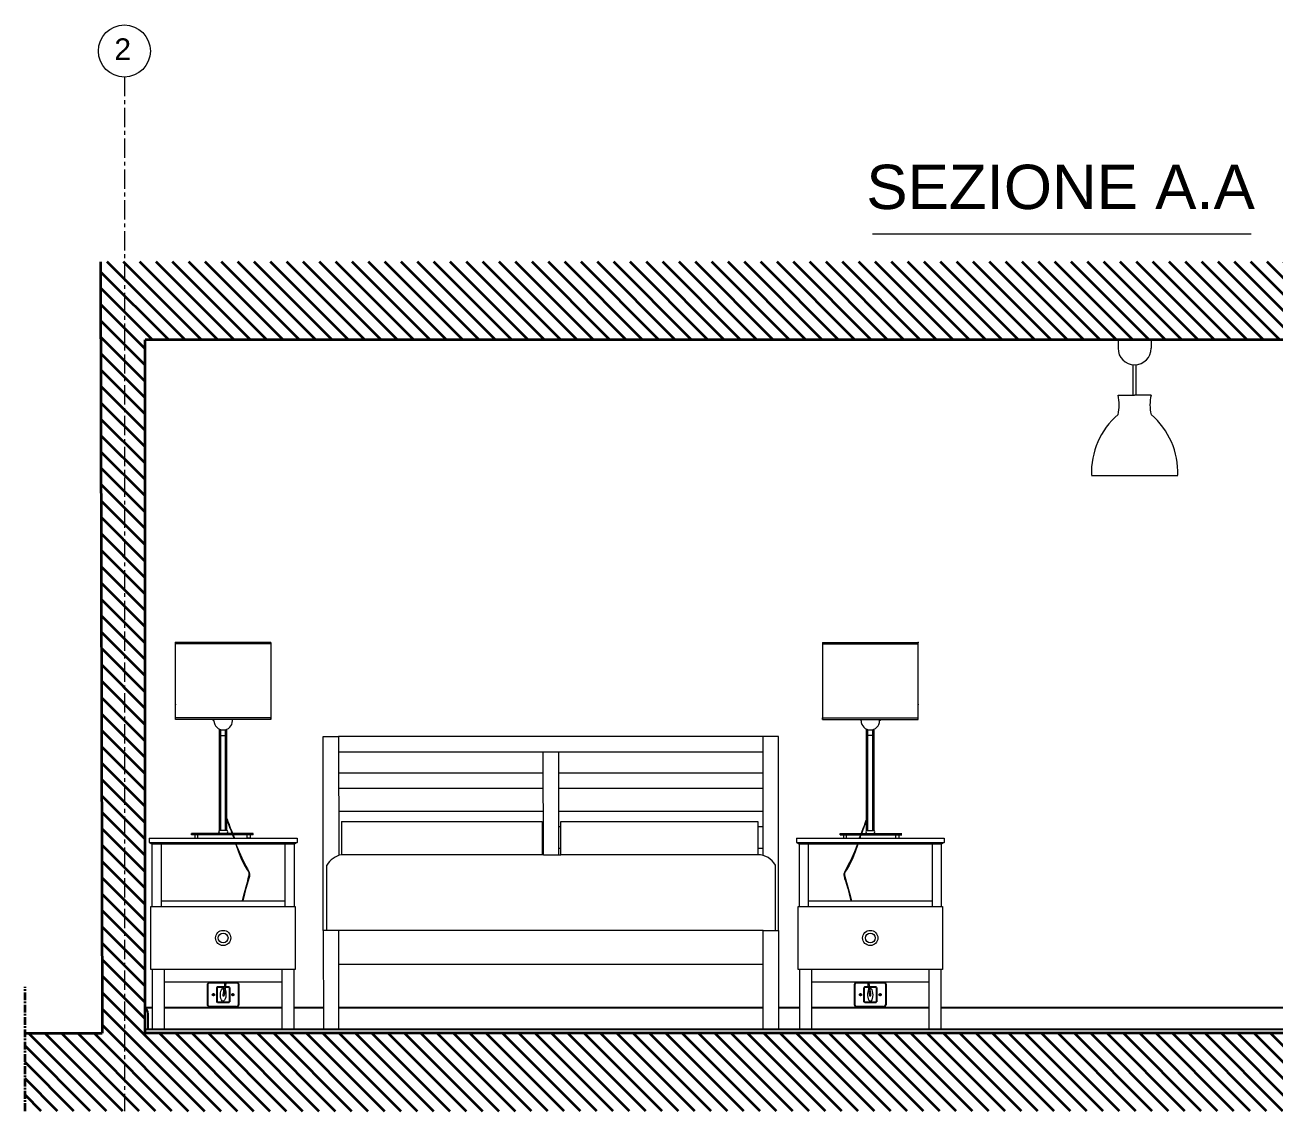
# Model space of a CAD drawing. Header units: inches. Extents: x 5820 to 9019, y 1381 to 2716.
# Drawn here: x 5819.9 to 6225.7, y 2363.1 to 2715.6 of the extents above; entities that cross this region are included whole.
import ezdxf

# ---------------------------------------------------------------- set-up
doc = ezdxf.new("R2010")
doc.units = ezdxf.units.IN
doc.header["$MEASUREMENT"] = 0
doc.linetypes.add('CENTERX2', pattern=[4, 2.5, -0.5, 0.5, -0.5])
for name, color, linetype, lineweight in [('A-FURN', 9, 'Continuous', 18), ('A-WALL-FULL', 7, 'Continuous', 35), ('G-ANNO-DIM', 3, 'Continuous', 18)]:
    doc.layers.add(name, color=color, linetype=linetype, lineweight=lineweight)
doc.layers.add('ACCESSORI', color=2, linetype='Continuous')
doc.layers.add('PAVIMENTAZIONE', color=1, linetype='Continuous')
doc.styles.add('ARIAL', font='Arial.ttf')
doc.styles.add('underline', font='Arial.ttf')

msp = doc.modelspace()

# ---------------------------------------------------------------- hatches: boundary and pattern name
at = {"layer": 'A-WALL-FULL', "true_color": 0xc7c8ca}
h = msp.add_hatch(dxfattribs=at)
h.set_pattern_fill('ANSI31', color=9, scale=30, angle=270)
h.paths.add_polyline_path([(6450.16, 2638.67), (5844.49, 2638.67), (5844.94, 2388.39), (5833.3, 2388.39), (5819.94, 2388.39), (5819.94, 2363.1), (6475.7, 2363.1), (6475.7, 2388.39), (6450.7, 2388.39)])
h.paths.add_polyline_path([(6436.69, 2613.39), (6436.69, 2388.39), (5858.94, 2388.39), (5858.94, 2389.69), (5858.94, 2396.69), (5858.94, 2613.39)], flags=16)
edge = h.paths.add_edge_path(flags=0)
edge.add_spline(control_points=[(6243.3, 2396.86), (6242.97, 2396.86), (6242.6, 2397.23), (6242.6, 2397.56)], knot_values=[0, 0, 0, 0, 0.989949, 0.989949, 0.989949, 0.989949], degree=3, periodic=0)
edge.add_line((6242.6, 2397.56), (6242.6, 2404.86))
edge.add_line((6242.6, 2404.86), (6252.6, 2404.86))
edge.add_line((6252.6, 2404.86), (6252.6, 2396.86))
edge.add_line((6252.6, 2396.86), (6243.3, 2396.86))
edge.add_line((6243.3, 2396.86), (6117.36, 2396.69))
edge.add_line((6117.36, 2396.69), (6243.02, 2396.69))
h.paths.add_polyline_path([(5887.24, 2490.19), (5881.3, 2490.19, 1.155621)], flags=0)
h.paths.add_polyline_path([(6097.29, 2490.19), (6091.35, 2490.19, 1.155621)], flags=0)
h.paths.add_polyline_path([(6078.82, 2515.19), (6109.82, 2515.19), (6109.82, 2490.69), (6097.62, 2490.69), (6097.61, 2489.85), (6097.32, 2489.85), (6097.32, 2490.69), (6078.82, 2490.69)], flags=0)
edge = h.paths.add_edge_path(flags=0)
edge.add_line((6059.53, 2484.69), (6064.53, 2484.69))
edge.add_line((6064.53, 2484.69), (6064.53, 2421.69))
edge.add_line((6064.53, 2421.69), (6064.53, 2396.69))
edge.add_line((6064.53, 2396.69), (6071.28, 2396.69))
edge.add_line((6071.28, 2396.69), (6071.28, 2409.01))
edge.add_line((6071.28, 2409.01), (6070.88, 2409.01))
edge.add_line((6070.88, 2409.01), (6070.88, 2429.51))
edge.add_line((6070.88, 2429.51), (6071.28, 2429.51))
edge.add_line((6071.28, 2429.51), (6071.28, 2449.69))
edge.add_line((6071.28, 2449.69), (6070.32, 2450.19))
edge.add_line((6070.32, 2450.19), (6070.32, 2451.69))
edge.add_line((6070.32, 2451.69), (6085.57, 2451.69))
edge.add_line((6085.57, 2451.69), (6085.57, 2452.69))
edge.add_line((6085.57, 2452.69), (6084.57, 2452.69))
edge.add_line((6084.57, 2452.69), (6084.57, 2453.19))
edge.add_line((6084.57, 2453.19), (6091.31, 2453.19))
edge.add_spline(control_points=[(6091.31, 2453.19), (6091.93, 2454.75), (6092.6, 2456.51), (6093.32, 2458.51)], knot_values=[0.000013, 0.000013, 0.000013, 0.000013, 2.248222, 2.248222, 2.248222, 2.248222], degree=3, periodic=0)
edge.add_line((6093.32, 2458.51), (6093.32, 2484.93))
edge.add_line((6093.32, 2484.93), (6095.32, 2484.93))
edge.add_line((6095.32, 2484.93), (6095.32, 2454.19))
edge.add_arc((6095.32, 2453.69), 0.5, -90, 90, ccw=False)
edge.add_line((6095.32, 2453.19), (6103.57, 2453.19))
edge.add_line((6103.57, 2453.19), (6103.57, 2451.69))
edge.add_line((6103.57, 2451.69), (6118.32, 2451.69))
edge.add_line((6118.32, 2451.69), (6118.32, 2450.19))
edge.add_line((6118.32, 2450.19), (6117.36, 2449.69))
edge.add_line((6117.36, 2449.69), (6117.36, 2429.51))
edge.add_line((6117.36, 2429.51), (6117.72, 2429.51))
edge.add_line((6117.72, 2429.51), (6117.72, 2409.01))
edge.add_line((6117.72, 2409.01), (6117.36, 2389.69))
edge.add_line((6117.36, 2389.69), (6113.36, 2389.69))
edge.add_line((6113.36, 2389.69), (6113.36, 2396.69))
edge.add_line((6113.36, 2396.69), (6075.28, 2396.69))
edge.add_line((6075.28, 2396.69), (6075.28, 2409.01))
edge.add_line((6075.28, 2409.01), (6071.28, 2409.01))
edge.add_line((6071.28, 2409.01), (6071.28, 2396.69))
edge.add_line((6071.28, 2396.69), (6064.53, 2396.69))
edge.add_line((6064.53, 2396.69), (6064.53, 2421.69))
edge.add_line((6064.53, 2421.69), (6059.53, 2421.69))
edge.add_line((6059.53, 2421.69), (6059.53, 2396.69))
edge.add_line((6059.53, 2396.69), (5921.8, 2396.69))
edge.add_line((5921.8, 2396.69), (5921.8, 2421.69))
edge.add_line((5921.8, 2421.69), (5916.71, 2421.69))
edge.add_line((5916.71, 2421.69), (5916.78, 2396.69))
edge.add_line((5916.78, 2396.69), (5907.32, 2396.69))
edge.add_line((5907.32, 2396.69), (5907.32, 2389.69))
edge.add_line((5907.32, 2389.69), (5903.32, 2389.69))
edge.add_line((5903.32, 2389.69), (5903.32, 2396.69))
edge.add_line((5903.32, 2396.69), (5865.23, 2396.69))
edge.add_line((5865.23, 2396.69), (5865.23, 2389.69))
edge.add_line((5865.23, 2389.69), (5861.23, 2389.69))
edge.add_line((5861.23, 2389.69), (5861.23, 2409.01))
edge.add_line((5861.23, 2409.01), (5860.83, 2409.01))
edge.add_line((5860.83, 2409.01), (5860.83, 2429.51))
edge.add_line((5860.83, 2429.51), (5861.23, 2429.51))
edge.add_line((5861.23, 2429.51), (5861.23, 2449.69))
edge.add_line((5861.23, 2449.69), (5860.27, 2450.19))
edge.add_line((5860.27, 2450.19), (5860.27, 2451.69))
edge.add_line((5860.27, 2451.69), (5875.02, 2451.69))
edge.add_line((5875.02, 2451.69), (5875.02, 2452.69))
edge.add_line((5875.02, 2452.69), (5874.02, 2452.69))
edge.add_line((5874.02, 2452.69), (5874.02, 2453.19))
edge.add_line((5874.02, 2453.19), (5883.27, 2453.19))
edge.add_arc((5883.27, 2453.69), 0.5, 90, 270, ccw=False)
edge.add_line((5883.27, 2454.19), (5883.27, 2484.93))
edge.add_line((5883.27, 2484.93), (5885.27, 2484.93))
edge.add_line((5885.27, 2484.93), (5885.27, 2458.51))
edge.add_spline(control_points=[(5885.27, 2458.51), (5886, 2456.51), (5886.67, 2454.75), (5887.28, 2453.19)], knot_values=[0.000013, 0.000013, 0.000013, 0.000013, 2.248222, 2.248222, 2.248222, 2.248222], degree=3, periodic=0)
edge.add_line((5887.28, 2453.19), (5894.02, 2453.19))
edge.add_line((5894.02, 2453.19), (5894.02, 2452.69))
edge.add_line((5894.02, 2452.69), (5893.02, 2452.69))
edge.add_line((5893.02, 2452.69), (5893.02, 2451.69))
edge.add_line((5893.02, 2451.69), (5908.27, 2451.69))
edge.add_line((5908.27, 2451.69), (5908.27, 2450.19))
edge.add_line((5908.27, 2450.19), (5907.32, 2449.69))
edge.add_line((5907.32, 2449.69), (5907.32, 2429.51))
edge.add_line((5907.32, 2429.51), (5907.67, 2429.51))
edge.add_line((5907.67, 2429.51), (5907.67, 2409.01))
edge.add_line((5907.67, 2409.01), (5907.44, 2396.69))
edge.add_line((5907.44, 2396.69), (5916.78, 2396.69))
edge.add_line((5916.78, 2396.69), (5916.71, 2421.69))
edge.add_line((5916.71, 2421.69), (5916.71, 2484.69))
edge.add_line((5916.71, 2484.69), (5921.71, 2484.69))
edge.add_line((5921.71, 2484.69), (6059.53, 2484.69))
h.paths.add_polyline_path([(6059.53, 2479.69), (6059.53, 2446.02, 0.073234), (6057.59, 2446.27), (5993.17, 2446.27), (5993.17, 2446.27), (5988.27, 2446.27), (5922.68, 2446.27, 0.033067), (5921.75, 2446.02), (5921.72, 2479.69)], flags=0)
h.paths.add_polyline_path([(5987.78, 2455.46), (5988.24, 2455.46), (5988.24, 2457.06), (5987.78, 2457.06)], flags=0)
h.paths.add_polyline_path([(5880.98, 2490.69), (5880.99, 2489.85), (5881.27, 2489.85), (5881.27, 2490.69)], flags=0)
h.paths.add_polyline_path([(5899.77, 2515.19), (5899.77, 2514.69), (5868.77, 2514.69), (5868.77, 2515.19)], flags=0)
h.paths.add_polyline_path([(6180.6, 2588.39), (6185.98, 2588.39, 0.127701), (6185.98, 2582.08, -0.229639), (6194.6, 2562.39), (6166.6, 2562.39, -0.229639), (6175.21, 2582.08, 0.127701), (6175.21, 2588.39)], flags=0)
h.paths.add_polyline_path([(6114.47, 2450.19), (6114.47, 2449.69), (6117.36, 2449.69), (6118.32, 2450.19)], flags=0)
edge = h.paths.add_edge_path(flags=0)
edge.add_spline(control_points=[(6087.99, 2431.26), (6084.96, 2444.78), (6084.34, 2435.17), (6090.2, 2449.69)], knot_values=[3.909357, 3.909357, 3.909357, 3.909357, 30.280784, 30.280784, 30.280784, 30.280784], degree=3, periodic=0)
edge.add_spline(control_points=[(6088.17, 2431.26), (6084.5, 2446.3), (6085.5, 2435), (6090.24, 2449.69)], knot_values=[4.127704, 4.127704, 4.127704, 4.127704, 30.811741, 30.811741, 30.811741, 30.811741], degree=3, periodic=0)
edge.add_line((6088.17, 2431.26), (6087.99, 2431.26))
h.paths.add_polyline_path([(5904.42, 2450.19), (5904.42, 2449.69), (5907.32, 2449.69), (5908.27, 2450.19)], flags=0)
edge = h.paths.add_edge_path(flags=0)
edge.add_spline(control_points=[(5890.61, 2431.26), (5893.63, 2444.78), (5894.26, 2435.17), (5888.39, 2449.69)], knot_values=[3.909357, 3.909357, 3.909357, 3.909357, 30.280784, 30.280784, 30.280784, 30.280784], degree=3, periodic=0)
edge.add_spline(control_points=[(5890.42, 2431.26), (5894.09, 2446.3), (5893.1, 2435), (5888.35, 2449.69)], knot_values=[4.127704, 4.127704, 4.127704, 4.127704, 30.811741, 30.811741, 30.811741, 30.811741], degree=3, periodic=0)
edge.add_spline(control_points=[(5888.39, 2449.69), (5894.26, 2435.17), (5893.63, 2444.78), (5890.61, 2431.26)], knot_values=[3.909357, 3.909357, 3.909357, 3.909357, 30.280784, 30.280784, 30.280784, 30.280784], degree=3, periodic=0)
edge.add_line((5890.61, 2431.26), (5890.42, 2431.26))
edge.add_spline(control_points=[(5890.42, 2431.26), (5894.09, 2446.3), (5893.1, 2435), (5888.35, 2449.69)], knot_values=[4.127704, 4.127704, 4.127704, 4.127704, 30.811741, 30.811741, 30.811741, 30.811741], degree=3, periodic=0)
h.paths.add_polyline_path([(6096.77, 2419.26, -1), (6091.83, 2419.26, -1)], flags=0)
h.paths.add_polyline_path([(6095.89, 2419.26, -1), (6092.71, 2419.26, -1)], flags=0)
edge = h.paths.add_edge_path(flags=0)
edge.add_spline(control_points=[(6093.41, 2404.86), (6093.41, 2404.91), (6093.4, 2404.96), (6093.39, 2405.01)], knot_values=[39.851596, 39.851596, 39.851596, 39.851596, 39.887408, 39.887408, 39.887408, 39.887408], degree=3, periodic=0)
edge.add_line((6093.39, 2405.01), (6090.34, 2405.01))
edge.add_spline(control_points=[(6089.32, 2404.16), (6089.32, 2404.49), (6089.69, 2404.86), (6090.02, 2404.86)], knot_values=[0, 0, 0, 0, 0.989949, 0.989949, 0.989949, 0.989949], degree=3, periodic=0)
edge.add_line((6090.02, 2404.86), (6093.41, 2404.86))
edge = h.paths.add_edge_path(flags=0)
edge.add_spline(control_points=[(6089.32, 2397.56), (6089.32, 2397.23), (6089.69, 2396.86), (6090.02, 2396.86)], knot_values=[0, 0, 0, 0, 0.989949, 0.989949, 0.989949, 0.989949], degree=3, periodic=0)
edge.add_line((6090.02, 2396.86), (6098.62, 2396.86))
edge.add_spline(control_points=[(6098.62, 2396.86), (6098.95, 2396.86), (6099.32, 2397.23), (6099.32, 2397.56)], knot_values=[0, 0, 0, 0, 0.989949, 0.989949, 0.989949, 0.989949], degree=3, periodic=0)
edge.add_line((6099.32, 2397.19), (6099.32, 2397.56))
edge.add_spline(control_points=[(6099.32, 2397.56), (6099.32, 2397.23), (6098.95, 2396.86), (6098.62, 2396.86)], knot_values=[0, 0, 0, 0, 0.989949, 0.989949, 0.989949, 0.989949], degree=3, periodic=0)
edge.add_line((6098.99, 2396.86), (6089.32, 2396.86))
edge.add_line((6089.32, 2396.86), (6089.32, 2397.56))
h.paths.add_polyline_path([(6096.32, 2403.36), (6096.32, 2398.36), (6092.32, 2398.36), (6092.32, 2403.36)], flags=0)
edge = h.paths.add_edge_path(flags=0)
edge.add_ellipse((6094.32, 2400.86), major_axis=(0.05, -2.09), ratio=0.429278, start_angle=275.4074, end_angle=550.5138, ccw=False)
edge.add_ellipse((6094.32, 2400.86), major_axis=(0.05, -2.09), ratio=0.429278, start_angle=576.3121, end_angle=629.4003, ccw=False)
h.paths.add_polyline_path([(6091.47, 2400.86), (6090.87, 2400.86, 1)], flags=0)
h.paths.add_polyline_path([(6097.77, 2400.86), (6097.47, 2400.86), (6097.47, 2400.56, 2.414214), (6097.17, 2400.86, 1)], flags=0)
h.paths.add_polyline_path([(5886.72, 2419.26, -1), (5881.78, 2419.26, -1)], flags=0)
h.paths.add_polyline_path([(5885.84, 2419.26, -1), (5882.66, 2419.26, -1)], flags=0)
edge = h.paths.add_edge_path(flags=0)
edge.add_line((5903.32, 2405.01), (5888.87, 2405.01))
edge.add_spline(control_points=[(5888.57, 2404.86), (5888.9, 2404.86), (5889.27, 2404.49), (5889.27, 2404.16)], knot_values=[0, 0, 0, 0, 0.989949, 0.989949, 0.989949, 0.989949], degree=3, periodic=0)
edge.add_line((5889.27, 2404.16), (5889.27, 2396.86))
edge.add_line((5889.27, 2396.86), (5879.27, 2396.86))
edge.add_line((5879.27, 2396.86), (5879.27, 2404.86))
edge.add_line((5879.27, 2404.86), (5884.78, 2404.86))
edge.add_spline(control_points=[(5884.78, 2404.86), (5884.79, 2404.91), (5884.8, 2404.96), (5884.81, 2405.01)], knot_values=[39.876572, 39.876572, 39.876572, 39.876572, 39.912608, 39.912608, 39.912608, 39.912608], degree=3, periodic=0)
edge.add_line((5884.81, 2405.01), (5884.81, 2405.01))
edge.add_spline(control_points=[(5884.55, 2403.36), (5884.63, 2403.87), (5884.71, 2404.37), (5884.78, 2404.86)], knot_values=[39.912608, 39.912608, 39.912608, 39.912608, 40.263903, 40.263903, 40.263903, 40.263903], degree=3, periodic=0)
edge.add_line((5884.78, 2404.86), (5885.18, 2404.86))
edge.add_spline(control_points=[(5885.18, 2404.86), (5885.19, 2404.91), (5885.19, 2404.96), (5885.2, 2405.01)], knot_values=[39.851596, 39.851596, 39.851596, 39.851596, 39.887407, 39.887407, 39.887407, 39.887407], degree=3, periodic=0)
edge.add_line((5885.2, 2405.01), (5885.2, 2405.01))
edge.add_spline(control_points=[(5884.96, 2403.36), (5885.04, 2403.87), (5885.11, 2404.37), (5885.18, 2404.86)], knot_values=[39.887407, 39.887407, 39.887407, 39.887407, 40.236568, 40.236568, 40.236568, 40.236568], degree=3, periodic=0)
edge.add_line((5885.18, 2404.86), (5888.57, 2404.86))
edge.add_line((5888.57, 2404.86), (5903.32, 2405.01))
edge = h.paths.add_edge_path(flags=0)
edge.add_ellipse((6261.89, 2467.34), major_axis=(-6.19, 6.19), ratio=1, start_angle=213.2649, end_angle=233.8148, ccw=False)
edge.add_ellipse((6267.79, 2468.32), major_axis=(1.96, 1.96), ratio=1, start_angle=322.4223, end_angle=349.9648, ccw=False)
h.paths.add_polyline_path([(6318.76, 2471.41), (6267.4, 2471.41), (6267.23, 2470.99), (6268.53, 2470.99)], flags=0)
h.paths.add_polyline_path([(6353.55, 2394.68), (6353.67, 2394.42), (6353.58, 2394.68)], flags=0)
edge = h.paths.add_edge_path(flags=0)
edge.add_line((6263.33, 2469.91), (6263.18, 2469.91))
edge.add_ellipse((6266.1, 2467.81), major_axis=(-2.45, 2.45), ratio=1, start_angle=7.8992, end_angle=30.8632)
edge.add_ellipse((6266.1, 2467.81), major_axis=(-2.45, 2.45), ratio=1, start_angle=-21.1645, end_angle=7.8992)
h.paths.add_polyline_path([(5886.27, 2398.36), (5882.27, 2398.36), (5882.27, 2403.36), (5884.55, 2403.36), (5886.27, 2403.36)], flags=0)
edge = h.paths.add_edge_path(flags=0)
edge.add_ellipse((5884.27, 2400.86), major_axis=(-0.05, -2.09), ratio=0.429278, start_angle=-190.5138, end_angle=84.5926)
edge.add_ellipse((5884.27, 2400.86), major_axis=(-0.05, -2.09), ratio=0.429278, start_angle=-269.4003, end_angle=-216.3121)
h.paths.add_polyline_path([(5887.43, 2400.86), (5887.43, 2400.56, 2.414214), (5887.13, 2400.86, 1), (5887.73, 2400.86)], flags=0)

# ---------------------------------------------------------------- linework, layer by layer
at = {"layer": 'A-FURN'}
for p, q in [((5899.77, 2515.19), (5868.77, 2515.19)), ((5868.77, 2490.19), (5868.77, 2515.19)), ((5899.77, 2514.69), (5868.77, 2514.69)), ((5899.77, 2515.19), (5899.77, 2490.19)), ((6078.82, 2515.19), (6109.82, 2515.19)), ((6078.82, 2515.19), (6078.82, 2490.19)), ((6078.82, 2514.69), (6109.82, 2514.69)), ((6109.82, 2490.19), (6109.82, 2515.19)), ((5899.77, 2490.69), (5868.77, 2490.69)), ((5899.77, 2490.19), (5868.77, 2490.19)), ((5880.99, 2489.85), (5881.27, 2489.85)), ((5881.27, 2489.76), (5881.27, 2490.19)), ((5887.27, 2489.76), (5887.27, 2490.19)), ((5899.77, 2490.19), (5899.77, 2490.69)), ((6078.82, 2490.19), (6078.82, 2490.69)), ((6078.82, 2490.69), (6109.82, 2490.69)), ((6078.82, 2490.19), (6109.82, 2490.19)), ((6091.32, 2489.76), (6091.32, 2490.19)), ((6097.32, 2489.76), (6097.32, 2490.19)), ((6097.61, 2489.85), (6097.32, 2489.85)), ((5883.27, 2484.93), (5885.27, 2484.93)), ((5916.71, 2421.69), (5916.71, 2484.69)), ((5916.71, 2484.69), (5921.71, 2484.69)), ((6059.53, 2484.69), (5921.71, 2484.69)), ((5921.71, 2484.69), (5921.75, 2446.02)), ((6064.53, 2484.69), (6059.53, 2484.69)), ((6059.53, 2446.02), (6059.53, 2484.69)), ((6064.53, 2421.69), (6064.53, 2484.69)), ((6095.32, 2484.93), (6093.32, 2484.93)), ((5921.72, 2479.69), (6059.53, 2479.69)), ((5988.27, 2446.27), (5988.17, 2479.69)), ((5993.17, 2446.27), (5993.17, 2479.69)), ((5921.73, 2472.88), (5988.17, 2472.88)), ((5993.17, 2472.88), (6059.53, 2472.88)), ((5921.73, 2467.88), (5988.17, 2467.88)), ((5993.17, 2467.88), (6059.53, 2467.88)), ((5921.75, 2460.46), (5988.17, 2460.46)), ((5993.17, 2460.46), (6059.55, 2460.46)), ((5922.69, 2457.06), (5987.78, 2457.06)), ((5922.69, 2457.06), (5922.69, 2446.27)), ((5987.78, 2457.06), (5987.78, 2446.27)), ((5987.78, 2455.46), (5988.24, 2455.46)), ((5993.17, 2455.46), (5993.85, 2455.46)), ((5993.85, 2457.06), (6057.84, 2457.06)), ((5993.85, 2446.27), (5993.85, 2457.06)), ((6057.84, 2457.06), (6057.84, 2446.27)), ((6057.84, 2455.46), (6059.55, 2455.46)), ((5860.27, 2451.69), (5908.27, 2451.69)), ((5860.27, 2451.69), (5860.27, 2450.19)), ((5894.02, 2453.19), (5874.02, 2453.19)), ((5874.02, 2452.69), (5874.02, 2453.19)), ((5894.02, 2452.69), (5874.02, 2452.69)), ((5875.02, 2452.69), (5875.02, 2451.69)), ((5875.02, 2451.69), (5876.02, 2451.69)), ((5876.02, 2451.69), (5876.02, 2452.69)), ((5892.02, 2451.69), (5892.02, 2452.69)), ((5893.02, 2451.69), (5892.02, 2451.69)), ((5893.02, 2452.69), (5893.02, 2451.69)), ((5894.02, 2452.69), (5894.02, 2453.19)), ((5908.27, 2451.69), (5908.27, 2450.19)), ((6070.32, 2451.69), (6118.32, 2451.69)), ((6070.32, 2451.69), (6070.32, 2450.19)), ((6084.57, 2453.19), (6104.57, 2453.19)), ((6084.57, 2452.69), (6084.57, 2453.19)), ((6084.57, 2452.69), (6104.57, 2452.69)), ((6085.57, 2452.69), (6085.57, 2451.69)), ((6086.57, 2451.69), (6086.57, 2452.69)), ((6102.57, 2451.69), (6102.57, 2452.69)), ((6103.57, 2452.69), (6103.57, 2451.69)), ((6118.32, 2451.69), (6118.32, 2450.19)), ((5860.27, 2450.19), (5861.23, 2449.69)), ((5860.27, 2450.19), (5908.27, 2450.19)), ((5907.32, 2449.69), (5861.23, 2449.69)), ((5908.27, 2450.19), (5907.32, 2449.69)), ((5987.78, 2448.37), (5988.26, 2448.37)), ((5993.17, 2448.37), (5993.85, 2448.37)), ((6057.84, 2448.37), (6059.56, 2448.37)), ((6070.32, 2450.19), (6071.28, 2449.69)), ((6070.32, 2450.19), (6118.32, 2450.19)), ((6117.36, 2449.69), (6071.28, 2449.69)), ((6118.32, 2450.19), (6117.36, 2449.69)), ((5917.89, 2421.69), (5917.89, 2442.9)), ((5988.27, 2446.27), (5922.69, 2446.27)), ((5988.27, 2446.27), (5993.85, 2446.27)), ((6057.84, 2446.27), (5993.85, 2446.27)), ((6063.53, 2421.7), (6063.53, 2442.91)), ((5864.13, 2431.26), (5904.42, 2431.26)), ((6074.18, 2431.26), (6114.47, 2431.26)), ((5916.71, 2421.69), (5916.8, 2389.69)), ((5921.8, 2421.69), (5916.71, 2421.69)), ((6059.53, 2421.69), (5921.8, 2421.69)), ((5921.8, 2389.69), (5921.8, 2421.69)), ((6059.53, 2389.69), (6059.53, 2421.69)), ((6059.53, 2421.69), (6064.53, 2421.69)), ((6064.53, 2421.69), (6064.53, 2389.69)), ((6059.53, 2410.69), (5921.8, 2410.69)), ((5861.23, 2409.01), (5861.23, 2389.69)), ((5865.23, 2389.69), (5865.23, 2409.01)), ((5903.32, 2409.01), (5903.32, 2389.69)), ((5907.32, 2389.69), (5907.32, 2409.01)), ((6071.28, 2409.01), (6071.28, 2389.69)), ((6075.28, 2389.69), (6075.28, 2409.01)), ((6113.36, 2409.01), (6113.36, 2389.69)), ((6117.36, 2389.69), (6117.36, 2409.01)), ((5865.23, 2405.01), (5903.32, 2405.01)), ((6075.28, 2405.01), (6113.36, 2405.01)), ((5844.94, 2388.39), (5833.3, 2388.39)), ((5861.23, 2389.69), (5865.23, 2389.69)), ((5903.32, 2389.69), (5907.32, 2389.69)), ((6113.36, 2389.69), (6117.36, 2389.69)), ((6117.44, 2389.69), (6119.02, 2389.69))]:
    msp.add_line(p, q, dxfattribs=at)
at = {"layer": 'A-FURN', "lineweight": 18}
for p, q in [((5880.99, 2489.85), (5880.98, 2490.19)), ((6097.61, 2489.85), (6097.61, 2490.19))]:
    msp.add_line(p, q, dxfattribs=at)
at = {"layer": 'A-FURN'}
for points in [[(6174.71, 2613.39), (6174.71, 2610.66)], [(6185.48, 2613.39), (6185.48, 2610.66)], [(6179.6, 2595.4), (6179.6, 2605.3)], [(6180.6, 2595.4), (6180.6, 2605.3)], [(6174.71, 2595.4), (6180.1, 2595.4)], [(6185.48, 2595.4), (6180.1, 2595.4)], [(6166.1, 2569.4), (6194.1, 2569.4)], [(5899.77, 2515.19), (5899.77, 2490.19)], [(6078.82, 2515.19), (6078.82, 2490.19)], [(5876.02, 2451.69), (5884.27, 2451.69)], [(5885.27, 2454.19), (5883.27, 2454.19)], [(6093.32, 2454.19), (6095.32, 2454.19)], [(5861.23, 2429.51), (5861.23, 2449.69)], [(5864.13, 2449.69), (5864.13, 2429.51)], [(5904.42, 2429.51), (5904.42, 2449.69)], [(5907.32, 2449.69), (5907.32, 2429.51)], [(6071.28, 2429.51), (6071.28, 2449.69)], [(6074.18, 2449.69), (6074.18, 2429.51)], [(6114.47, 2429.51), (6114.47, 2449.69)], [(6117.36, 2449.69), (6117.36, 2429.51)]]:
    msp.add_lwpolyline(points, dxfattribs=at)
at = {"layer": 'A-FURN', "lineweight": 35}
for points in [[(5883.27, 2454.19), (5883.27, 2486.93)], [(5885.27, 2454.19), (5885.27, 2486.93)], [(6093.32, 2454.19), (6093.32, 2486.93)], [(6095.32, 2454.19), (6095.32, 2486.93)]]:
    msp.add_lwpolyline(points, dxfattribs=at)
at = {"layer": 'A-FURN'}
for points in [[(5860.83, 2429.51), (5907.67, 2429.51), (5907.67, 2409.01), (5860.83, 2409.01)], [(6070.88, 2429.51), (6117.72, 2429.51), (6117.72, 2409.01), (6070.88, 2409.01)]]:
    msp.add_lwpolyline(points, close=True, dxfattribs=at)
for centre, radius in [((5884.25, 2419.26), 2.47), ((5884.25, 2419.26), 1.59), ((6094.3, 2419.26), 2.47), ((6094.3, 2419.26), 1.59)]:
    msp.add_circle(centre, radius, dxfattribs=at)
for centre, radius, start, end in [((6180.1, 2610.66), 5.39, 180, 0), ((6162.56, 2592.25), 12.56, 345.4453, 14.5547), ((6197.64, 2592.25), 12.56, 165.4453, 194.5547), ((6190.71, 2570.37), 24.63, 130.5068, 182.2392), ((6169.49, 2570.37), 24.63, 357.7608, 49.4932), ((5884.27, 2489.76), 3, 180, 0), ((6094.32, 2489.76), 3, 180, 0), ((5883.27, 2453.69), 0.5, 90, 270), ((5885.27, 2453.69), 0.5, 270, 90), ((6093.32, 2453.69), 0.5, 90, 270), ((6095.32, 2453.69), 0.5, 270, 90), ((5924.12, 2439.15), 7.27, 101.2921, 148.8954), ((6057.72, 2439.57), 6.7, 29.893, 88.9578), ((5884.35, 2400.65), 0.229, 142.144, 0), ((6094.24, 2400.65), 0.229, 180, 37.856)]:
    msp.add_arc(centre, radius, start, end, dxfattribs=at)
at = {"layer": 'A-FURN', "extrusion": (0, 0, -1)}
for start_param, end_param in [(4.806767, 9.608278), (10.058544, 10.985108)]:
    msp.add_ellipse((5884.27, 2400.86), major_axis=(-0.05, -2.09), ratio=0.429278, start_param=start_param, end_param=end_param, dxfattribs=at)
at = {"layer": 'A-FURN'}
for start_param, end_param in [(10.058544, 10.985108), (4.806767, 9.608278)]:
    msp.add_ellipse((6094.32, 2400.86), major_axis=(0.05, -2.09), ratio=0.429278, start_param=start_param, end_param=end_param, dxfattribs=at)
for points in [[(5885.27, 2458.51), (5886, 2456.51), (5886.67, 2454.75), (5887.28, 2453.19)], [(5885.27, 2458.12), (5885.94, 2456.29), (5886.56, 2454.65), (5887.13, 2453.19)], [(6093.32, 2458.51), (6092.6, 2456.51), (6091.93, 2454.75), (6091.31, 2453.19)], [(6093.32, 2458.12), (6092.66, 2456.29), (6092.04, 2454.65), (6091.46, 2453.19)], [(5887.33, 2452.69), (5887.46, 2452.35), (5887.6, 2452.01), (5887.73, 2451.69)], [(5887.48, 2452.69), (5887.62, 2452.35), (5887.75, 2452.01), (5887.88, 2451.69)], [(6091.11, 2452.69), (6090.98, 2452.35), (6090.84, 2452.01), (6090.71, 2451.69)], [(6091.27, 2452.69), (6091.13, 2452.35), (6091, 2452.01), (6090.87, 2451.69)], [(5888.35, 2449.69), (5893.1, 2435), (5894.09, 2446.3), (5890.42, 2431.26)], [(5888.39, 2449.69), (5894.26, 2435.17), (5893.63, 2444.78), (5890.61, 2431.26)], [(6090.2, 2449.69), (6084.34, 2435.17), (6084.96, 2444.78), (6087.99, 2431.26)], [(6090.24, 2449.69), (6085.5, 2435), (6084.5, 2446.3), (6088.17, 2431.26)], [(5884.81, 2405.01), (5884.6, 2403.66), (5884.39, 2402.25), (5884.17, 2400.79)], [(5885.2, 2405.01), (5885, 2403.62), (5884.79, 2402.16), (5884.58, 2400.65)], [(6093.39, 2405.01), (6093.6, 2403.62), (6093.8, 2402.16), (6094.01, 2400.65)], [(6093.79, 2405.01), (6094, 2403.66), (6094.21, 2402.25), (6094.42, 2400.79)], [(5885.17, 2400.86), (5885.17, 2400.79), (5885.17, 2400.71), (5885.16, 2400.64)], [(6093.42, 2400.86), (6093.43, 2400.79), (6093.43, 2400.71), (6093.43, 2400.64)]]:
    msp.add_open_spline(points, degree=3, dxfattribs=at)
for p in [(5868.77, 2515.19), (6109.82, 2515.19), (5868.77, 2495.06), (5868.77, 2495.06), (6109.82, 2495.06), (6109.82, 2495.06)]:
    msp.add_point(p, dxfattribs=at)
at = {"layer": 'A-WALL-FULL'}
for p, q in [((5844.49, 2638.67), (5844.94, 2388.39)), ((6436.69, 2613.39), (5858.94, 2613.39)), ((5858.94, 2388.39), (5858.94, 2613.39)), ((5819.94, 2388.39), (5844.94, 2388.39)), ((5844.94, 2388.39), (5844.94, 2388.39)), ((6436.69, 2388.39), (5858.94, 2388.39))]:
    msp.add_line(p, q, dxfattribs=at)
at = {"layer": 'A-WALL-FULL', "linetype": 'CENTERX2'}
msp.add_lwpolyline([(5819.94, 2363.1), (5819.94, 2403.39)], dxfattribs=at)
at = {"layer": 'ACCESSORI'}
for points in [[(5879.27, 2397.56), (5879.27, 2404.16)], [(5879.97, 2404.86), (5884.78, 2404.86)], [(5882.27, 2398.56), (5882.27, 2403.16)], [(5882.47, 2403.36), (5884.55, 2403.36)], [(5884.96, 2403.36), (5886.07, 2403.36)], [(5885.18, 2404.86), (5888.57, 2404.86)], [(5886.27, 2403.16), (5886.27, 2398.56)], [(5889.27, 2404.16), (5889.27, 2397.56)], [(6089.32, 2397.56), (6089.32, 2404.16)], [(6090.02, 2404.86), (6098.62, 2404.86)], [(6092.32, 2398.56), (6092.32, 2403.16)], [(6092.52, 2403.36), (6096.12, 2403.36)], [(6096.32, 2403.16), (6096.32, 2398.56)], [(6099.32, 2404.16), (6099.32, 2397.56)], [(5880.82, 2400.86), (5881.42, 2400.86)], [(5881.12, 2400.86), (5881.12, 2401.16)], [(5881.12, 2400.86), (5881.12, 2400.56)], [(5886.07, 2398.36), (5882.47, 2398.36)], [(5887.13, 2400.86), (5887.73, 2400.86)], [(5887.43, 2400.86), (5887.43, 2401.16)], [(5887.43, 2400.86), (5887.43, 2400.56)], [(6090.87, 2400.86), (6091.47, 2400.86)], [(6091.17, 2400.86), (6091.17, 2401.16)], [(6091.17, 2400.86), (6091.17, 2400.56)], [(6096.12, 2398.36), (6092.52, 2398.36)], [(6097.17, 2400.86), (6097.77, 2400.86)], [(6097.47, 2400.86), (6097.47, 2401.16)], [(6097.47, 2400.86), (6097.47, 2400.56)], [(5888.57, 2396.86), (5879.97, 2396.86)], [(6098.62, 2396.86), (6090.02, 2396.86)]]:
    msp.add_lwpolyline(points, dxfattribs=at)
for centre in [(5881.12, 2400.86), (5887.43, 2400.86), (6091.17, 2400.86), (6097.47, 2400.86)]:
    msp.add_circle(centre, 0.3, dxfattribs=at)
for points in [[(5879.27, 2404.16), (5879.27, 2404.49), (5879.64, 2404.86), (5879.97, 2404.86)], [(5882.47, 2403.36), (5882.38, 2403.36), (5882.27, 2403.25), (5882.27, 2403.16)], [(5886.27, 2403.16), (5886.27, 2403.25), (5886.17, 2403.36), (5886.07, 2403.36)], [(5888.57, 2404.86), (5888.9, 2404.86), (5889.27, 2404.49), (5889.27, 2404.16)], [(6089.32, 2404.16), (6089.32, 2404.49), (6089.69, 2404.86), (6090.02, 2404.86)], [(6092.52, 2403.36), (6092.43, 2403.36), (6092.32, 2403.25), (6092.32, 2403.16)], [(6096.32, 2403.16), (6096.32, 2403.25), (6096.22, 2403.36), (6096.12, 2403.36)], [(6098.62, 2404.86), (6098.95, 2404.86), (6099.32, 2404.49), (6099.32, 2404.16)], [(5882.47, 2398.36), (5882.38, 2398.36), (5882.27, 2398.47), (5882.27, 2398.56)], [(5886.07, 2398.36), (5886.17, 2398.36), (5886.27, 2398.47), (5886.27, 2398.56)], [(6092.52, 2398.36), (6092.43, 2398.36), (6092.32, 2398.47), (6092.32, 2398.56)], [(6096.12, 2398.36), (6096.22, 2398.36), (6096.32, 2398.47), (6096.32, 2398.56)], [(5879.97, 2396.86), (5879.64, 2396.86), (5879.27, 2397.23), (5879.27, 2397.56)], [(5888.57, 2396.86), (5888.9, 2396.86), (5889.27, 2397.23), (5889.27, 2397.56)], [(6090.02, 2396.86), (6089.69, 2396.86), (6089.32, 2397.23), (6089.32, 2397.56)], [(6098.62, 2396.86), (6098.95, 2396.86), (6099.32, 2397.23), (6099.32, 2397.56)]]:
    msp.add_open_spline(points, degree=3, dxfattribs=at)
at = {"layer": 'G-ANNO-DIM', "linetype": 'CENTERX2', "ltscale": 2.5}
msp.add_line((5852.18, 2698.67), (5852.18, 2363.1), dxfattribs=at)
at = {"layer": 'G-ANNO-DIM'}
msp.add_line((6095.06, 2647.75), (6217.91, 2647.75), dxfattribs=at)
msp.add_circle((5852.18, 2707.12), 8.44, dxfattribs=at)
at = {"layer": 'PAVIMENTAZIONE', "color": 1}
for p, q in [((5858.94, 2396.69), (5858.94, 2389.69)), ((5859.94, 2389.69), (5859.94, 2394.69))]:
    msp.add_line(p, q, dxfattribs=at)
for points in [[(5858.94, 2396.69), (5861.23, 2396.69)], [(5865.23, 2396.69), (5903.32, 2396.69)], [(5907.32, 2396.69), (5916.78, 2396.69)], [(5921.8, 2396.69), (6059.53, 2396.69)], [(6064.53, 2396.69), (6071.28, 2396.69)], [(6075.28, 2396.69), (6113.36, 2396.69)], [(6117.36, 2396.69), (6256.76, 2396.69)], [(5858.94, 2388.39), (5858.94, 2389.69), (6436.69, 2389.69), (6436.69, 2388.39)]]:
    msp.add_lwpolyline(points, dxfattribs=at)
msp.add_arc((5856.6, 2394.27), 3.37, 7.1662, 45.9639, dxfattribs=at)

# ---------------------------------------------------------------- texts
at = {"layer": 'G-ANNO-DIM', "style": 'underline'}
msp.add_text('SEZIONE A.A', height=14.3814, dxfattribs=at).set_placement((6093.01, 2655.83))
at = {"layer": 'G-ANNO-DIM', "linetype": 'CENTERX2', "ltscale": 5, "style": 'ARIAL'}
msp.add_attdef('2', (5848.94, 2704.23), '', height=6.99, dxfattribs=at)

doc.saveas('drawing.dxf')
